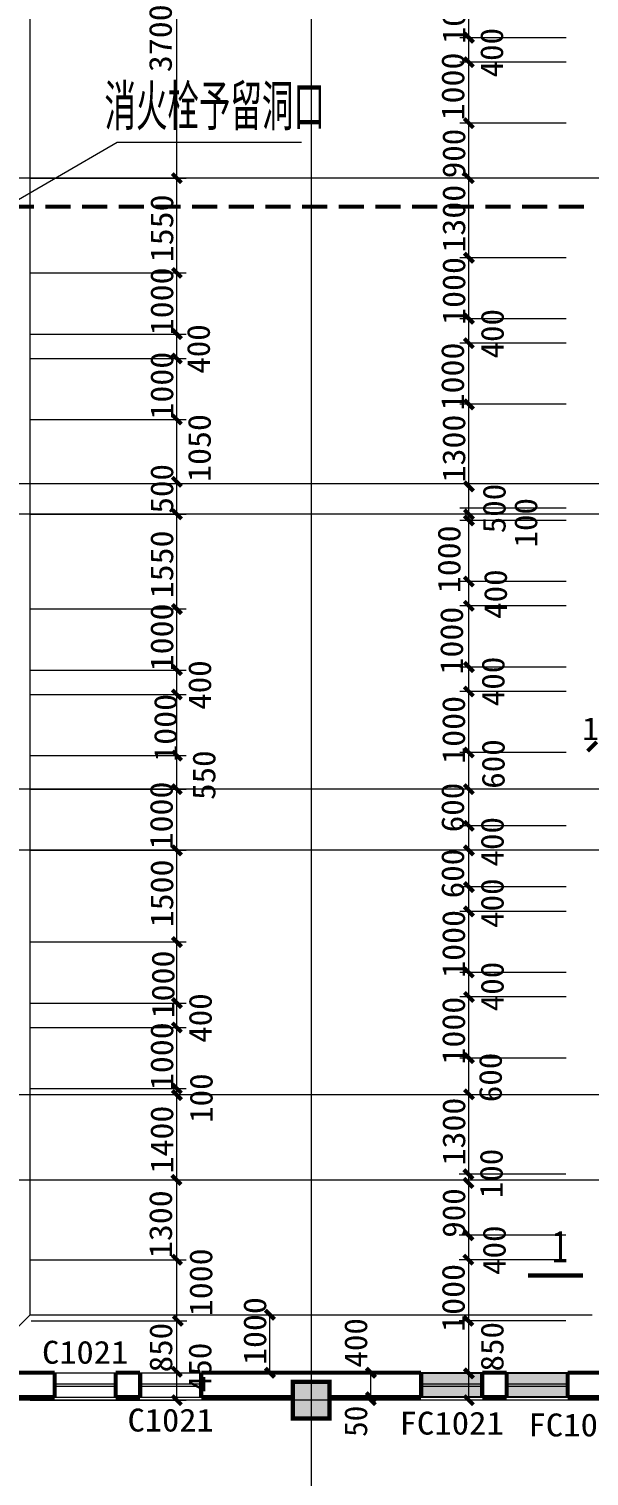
# Model space of a CAD drawing. Extents: x -307567 to 704339, y -10277 to 165507.
# Drawn here: x -245587 to -236418, y 105939 to 129624 of the extents above; entities that cross this region are included whole.
import ezdxf
from ezdxf.enums import TextEntityAlignment as Align

# ---------------------------------------------------------------- set-up
doc = ezdxf.new("R2010")
doc.units = 0
doc.header["$MEASUREMENT"] = 0
doc.layers.add('ziti', color=32, linetype='CONTINUOUS', lineweight=0)
doc.layers.add('我的', color=255, linetype='CONTINUOUS', lineweight=0)
doc.layers.add('中文', color=4, linetype='CONTINUOUS')
doc.styles.add('HZ', font='txt', dxfattribs={"width": 0.7, "height": 5, "bigfont": 'STF:宋体'})
doc.styles.get("Standard").update_dxf_attribs({"font": 'txt', "height": 3})

msp = doc.modelspace()

# ---------------------------------------------------------------- hatches: boundary and pattern name
at = {"layer": '中文'}
h = msp.add_hatch(color=0, dxfattribs=at)
h.paths.add_polyline_path([(-236767.24388, 107630.13577), (-237767.23735, 107630.13577), (-237767.23735, 107448.88057), (-236767.24388, 107448.88057)])
h.paths.add_polyline_path([(-236767.24388, 107448.88057), (-237767.23735, 107448.88057), (-237767.23735, 107411.38076), (-236767.24388, 107411.38076)])
h.paths.add_polyline_path([(-236767.24388, 107411.38076), (-237767.23735, 107411.38076), (-237767.23735, 107230.13471), (-236767.24388, 107230.13471)])
h.paths.add_polyline_path([(-238167.2384, 107630.13577), (-238385.45783, 107630.13577), (-238385.45783, 107448.88057), (-238167.2384, 107448.88057)])
h.paths.add_polyline_path([(-238167.2384, 107448.88057), (-238385.45783, 107448.88057), (-238385.45783, 107411.38076), (-238167.2384, 107411.38076)])
h.paths.add_polyline_path([(-238167.2384, 107411.38076), (-238385.45783, 107411.38076), (-238385.45783, 107230.13471), (-238167.2384, 107230.13471)])
h.paths.add_polyline_path([(-238385.45783, 107411.38076), (-239167.23188, 107411.38076), (-239167.23188, 107230.13471), (-238385.45783, 107230.13471)])
h.paths.add_polyline_path([(-238385.45783, 107448.88057), (-239167.23188, 107448.88057), (-239167.23188, 107411.38076), (-238385.45783, 107411.38076)])
h.paths.add_polyline_path([(-238385.45783, 107619.96431), (-238395.62929, 107630.13577), (-239167.23188, 107630.13577), (-239167.23188, 107448.88057), (-238385.45783, 107448.88057)])

# ---------------------------------------------------------------- linework, layer by layer
at = {"layer": '中文', "color": 0}
for points in [[(-239167.23188, 107630.13577), (-238167.2384, 107630.13577), (-238167.2384, 107230.13471), (-239167.23188, 107230.13471)], [(-237767.23735, 107630.13577), (-236767.24388, 107630.13577), (-236767.24388, 107230.13471), (-237767.23735, 107230.13471)]]:
    msp.add_lwpolyline(points, close=True, dxfattribs=at)
at = {"layer": '我的', "color": 0}
for p, q in [((-240967.22288, 148240.4918), (-240967.22288, 95170.08149)), ((-245567.19835, 124630.04771), (-245567.19835, 143379.95396)), ((-243165.25571, 125630.04577), (-243165.25571, 142429.96177)), ((-238385.45783, 129480.02041), (-238385.45783, 130480.01846)), ((-236792.19187, 129480.02041), (-238535.45708, 129480.02041)), ((-238385.45783, 129080.02852), (-238385.45783, 129480.02041)), ((-236792.19187, 129080.02852), (-238535.45708, 129080.02852)), ((-238385.45783, 128080.03046), (-238385.45783, 129080.02852)), ((-236792.19187, 128080.03046), (-238535.45708, 128080.03046)), ((-238385.45783, 127180.03496), (-238385.45783, 128080.03046)), ((-246776.53984, 126247.59334), (-244142.10477, 127768.58793)), ((-244142.10477, 127768.58793), (-241126.12101, 127768.58793)), ((-189560.05651, 127180.03496), (-263450.38835, 127180.02581)), ((-245567.19835, 108580.12796), (-245567.19835, 127180.03496)), ((-245567.19835, 127180.03496), (-243015.25646, 127180.03496)), ((-236792.19187, 127180.03496), (-238535.45708, 127180.03496)), ((-238385.45783, 125480.04652), (-238385.45783, 127180.03496)), ((-236792.19187, 125880.03841), (-238535.45708, 125880.03841)), ((-238385.45783, 124880.04952), (-238385.45783, 125880.03841)), ((-245567.19835, 125630.04577), (-243015.25646, 125630.04577)), ((-243165.25571, 124630.04771), (-243165.25571, 125630.04577)), ((-236792.19187, 124880.04952), (-238535.45708, 124880.04952)), ((-238385.45783, 124480.04846), (-238385.45783, 124880.04952)), ((-245567.19835, 124630.04771), (-243015.25646, 124630.04771)), ((-243165.25571, 124230.04666), (-243165.25571, 124630.04771)), ((-236792.19187, 124480.04846), (-238535.45708, 124480.04846)), ((-238385.45783, 122680.05746), (-238385.45783, 124480.04846)), ((-245567.19835, 124230.04666), (-243015.25646, 124230.04666)), ((-243165.25571, 123230.05777), (-243165.25571, 124230.04666)), ((-236792.19187, 123480.05041), (-238535.45708, 123480.05041)), ((-245567.19835, 123230.05777), (-243015.25646, 123230.05777)), ((-243165.25571, 121680.05941), (-243165.25571, 123230.05777)), ((-238385.45783, 117180.07276), (-238385.45783, 122680.05746)), ((-189560.05651, 122180.06302), (-263450.38835, 122180.05386)), ((-236792.19187, 121780.06196), (-238535.45708, 121780.06196)), ((-189560.05651, 121680.05941), (-263450.38835, 121680.05026)), ((-245567.19835, 121680.05941), (-243015.25646, 121680.05941)), ((-243165.25571, 120130.07021), (-243165.25571, 121680.05941)), ((-236792.19187, 121680.05941), (-238535.45708, 121680.05941)), ((-236792.19187, 121680.05941), (-238535.45708, 121680.05941)), ((-236792.19187, 121580.06602), (-238535.45708, 121580.06602)), ((-238385.45783, 121280.06752), (-238385.45783, 121680.05941)), ((-236792.19187, 120580.06796), (-238535.45708, 120580.06796)), ((-245567.19835, 120130.07021), (-243015.25646, 120130.07021)), ((-243165.25571, 119130.07216), (-243165.25571, 120130.07021)), ((-236792.19187, 120180.06691), (-238535.45708, 120180.06691)), ((-238385.45783, 118480.07846), (-238385.45783, 119480.07652)), ((-236792.19187, 119180.07802), (-238535.45708, 119180.07802)), ((-245567.19835, 119130.07216), (-243015.25646, 119130.07216)), ((-243165.25571, 118730.08027), (-243165.25571, 119130.07216)), ((-245567.19835, 118730.08027), (-243015.25646, 118730.08027)), ((-243165.25571, 116180.09302), (-243165.25571, 118730.08027)), ((-236792.19187, 118780.07696), (-238535.45708, 118780.07696)), ((-238385.45783, 116180.09302), (-238385.45783, 118880.07952)), ((-245567.19835, 117730.08221), (-243015.25646, 117730.08221)), ((-243165.25571, 117180.08191), (-243165.25571, 117730.08221)), ((-236792.19187, 117780.07891), (-238535.45708, 117780.07891)), ((-189560.05651, 117180.08191), (-263450.38835, 117180.07276)), ((-245567.19835, 117180.08191), (-243015.25646, 117180.08191)), ((-236792.19187, 117180.08191), (-238535.45708, 117180.08191)), ((-236792.19187, 116580.08491), (-238535.45708, 116580.08491)), ((-236792.19187, 116580.08491), (-238535.45708, 116580.08491)), ((-189560.05651, 116180.09302), (-263450.38835, 116180.08386)), ((-245567.19835, 116180.09302), (-243015.25646, 116180.09302)), ((-243165.25571, 114280.09946), (-243165.25571, 116180.09302)), ((-236792.19187, 116180.09302), (-238535.45708, 116180.09302)), ((-236792.19187, 116180.09302), (-238535.45708, 116180.09302)), ((-238385.45783, 115480.09346), (-238385.45783, 116180.09302)), ((-238385.45783, 115480.09346), (-238385.45783, 116180.09302)), ((-238385.45783, 112180.10081), (-238385.45783, 115880.09452)), ((-238385.45783, 112180.10081), (-238385.45783, 115880.09452)), ((-236792.19187, 115580.09602), (-238535.45708, 115580.09602)), ((-236792.19187, 115580.09602), (-238535.45708, 115580.09602)), ((-236792.19187, 115180.09496), (-238535.45708, 115180.09496)), ((-236792.19187, 115180.09496), (-238535.45708, 115180.09496)), ((-245567.19835, 114680.10052), (-243015.25646, 114680.10052)), ((-243165.25571, 113680.10246), (-243165.25571, 114680.10052)), ((-236792.19187, 114180.09691), (-238535.45708, 114180.09691)), ((-236792.19187, 114180.09691), (-238535.45708, 114180.09691)), ((-236792.19187, 113780.10502), (-238535.45708, 113780.10502)), ((-236792.19187, 113780.10502), (-238535.45708, 113780.10502)), ((-245567.19835, 113680.10246), (-243015.25646, 113680.10246)), ((-243165.25571, 113280.10141), (-243165.25571, 113680.10246)), ((-245567.19835, 113280.10141), (-243015.25646, 113280.10141)), ((-243165.25571, 110480.12152), (-243165.25571, 113280.10141)), ((-243165.25571, 112280.11252), (-243165.25571, 113280.10141)), ((-236792.19187, 112780.10696), (-238535.45708, 112780.10696)), ((-236792.19187, 112780.10696), (-238535.45708, 112780.10696)), ((-238385.45783, 107180.13802), (-238385.45783, 112680.10441)), ((-238385.45783, 107180.13802), (-238385.45783, 112680.10441)), ((-245567.19835, 112280.11252), (-243015.25646, 112280.11252)), ((-189560.05651, 112180.10996), (-263450.38835, 112180.10081)), ((-236800.75201, 110880.20496), (-238544.01722, 110880.20496)), ((-189560.05651, 110780.12002), (-263450.38835, 110780.11086)), ((-243165.25571, 110080.12046), (-243165.25571, 110480.12152)), ((-243165.25571, 109080.12241), (-243165.25571, 110080.12046)), ((-236800.75201, 109880.21607), (-238544.01722, 109880.21607)), ((-245567.19835, 109480.12346), (-243015.25646, 109480.12346)), ((-236800.75201, 109480.21502), (-238544.01722, 109480.21502)), ((-243165.25571, 107180.13802), (-243165.25571, 109080.12241)), ((-245567.19835, 108580.12796), (-246517.1997, 107630.13577)), ((-245567.19835, 108580.12796), (-236367.2474, 108580.12796)), ((-245551.92743, 108480.32683), (-242999.98554, 108480.32683)), ((-241792.86877, 108580.12796), (-241200.44772, 108580.12796)), ((-241642.86952, 107630.13577), (-241642.86952, 108580.12796)), ((-236800.75201, 108480.21696), (-238544.01722, 108480.21696)), ((-245167.20188, 107630.13577), (-244167.2084, 107630.13577)), ((-243767.20735, 107630.13577), (-242767.21388, 107630.13577)), ((-241792.86877, 107630.13577), (-241200.44772, 107630.13577)), ((-239840.2052, 107630.13577), (-240413.18054, 107630.13577)), ((-239990.20445, 107230.13471), (-239990.20445, 107630.13577)), ((-239167.23188, 107630.13577), (-238167.2384, 107630.13577)), ((-237767.23735, 107630.13577), (-236767.24388, 107630.13577)), ((-245167.20188, 107448.88057), (-244167.2084, 107448.88057)), ((-245167.20188, 107411.38076), (-244167.2084, 107411.38076)), ((-243767.20735, 107448.88057), (-242767.21388, 107448.88057)), ((-243767.20735, 107411.38076), (-242767.21388, 107411.38076)), ((-239167.23188, 107448.88057), (-238167.2384, 107448.88057)), ((-239167.23188, 107411.38076), (-238167.2384, 107411.38076)), ((-237767.23735, 107448.88057), (-236767.24388, 107448.88057)), ((-237767.23735, 107411.38076), (-236767.24388, 107411.38076)), ((-189560.05651, 107180.13802), (-263450.38835, 107180.12886)), ((-245567.19835, 107180.13802), (-243015.25646, 107180.13802)), ((-245167.20188, 107230.13471), (-244167.2084, 107230.13471)), ((-243767.20735, 107230.13471), (-242767.21388, 107230.13471)), ((-239840.2052, 107230.13471), (-240413.18054, 107230.13471)), ((-239840.2052, 107180.13802), (-240413.18054, 107180.13802)), ((-239990.20445, 107180.13802), (-239990.20445, 107230.13471)), ((-239167.23188, 107230.13471), (-238167.2384, 107230.13471)), ((-236792.19187, 107180.13802), (-238535.45708, 107180.13802)), ((-237767.23735, 107230.13471), (-236767.24388, 107230.13471))]:
    msp.add_line(p, q, dxfattribs=at)
at = {"layer": '我的', "color": 0, "const_width": 67.49966}
for points in [[(-238460.45746, 129555.02004), (-238310.45821, 129405.02079)], [(-238460.45746, 129155.02814), (-238310.45821, 129005.02889)], [(-238460.45746, 128155.03009), (-238310.45821, 128005.03084)], [(-243240.25533, 127255.03459), (-243090.25608, 127105.03534)], [(-238460.45746, 127255.03459), (-238310.45821, 127105.03534)], [(-245917.2027, 126715.0318), (-245503.20331, 126715.0318)], [(-245317.20113, 126715.0318), (-244903.20631, 126715.0318)], [(-244717.20413, 126715.0318), (-244303.20931, 126715.0318)], [(-244117.20713, 126715.0318), (-243703.21231, 126715.0318)], [(-243517.21013, 126715.0318), (-243103.21531, 126715.0318)], [(-242917.21313, 126715.0318), (-242503.21831, 126715.0318)], [(-242317.21613, 126715.0318), (-241903.22131, 126715.0318)], [(-241717.21913, 126715.0318), (-241303.22431, 126715.0318)], [(-241117.22213, 126715.0318), (-240703.22731, 126715.0318)], [(-240517.22513, 126715.0318), (-240103.23031, 126715.0318)], [(-239917.22813, 126715.0318), (-239503.23331, 126715.0318)], [(-239317.23113, 126715.0318), (-238903.23631, 126715.0318)], [(-238717.23413, 126715.0318), (-238303.23931, 126715.0318)], [(-238117.23713, 126715.0318), (-237703.24231, 126715.0318)], [(-237517.2447, 126715.0318), (-237103.24531, 126715.0318)], [(-236917.24313, 126715.0318), (-236503.24831, 126715.0318)], [(-238460.45746, 125955.03804), (-238310.45821, 125805.03879)], [(-243240.25533, 125705.04539), (-243090.25608, 125555.04614)], [(-238460.45746, 124955.04914), (-238310.45821, 124805.04989)], [(-243240.25533, 124705.04734), (-243090.25608, 124555.04809)], [(-238460.45746, 124555.04809), (-238310.45821, 124405.04884)], [(-243240.25533, 124305.04629), (-243090.25608, 124155.04704)], [(-238460.45746, 123555.05004), (-238310.45821, 123405.05079)], [(-243240.25533, 123305.05739), (-243090.25608, 123155.05814)], [(-243240.25533, 122285.05517), (-243090.25608, 122135.05592)], [(-238460.45746, 122212.06054), (-238310.45821, 122062.06129)], [(-243240.25533, 121755.05904), (-243090.25608, 121605.05979)], [(-238460.45746, 121755.05904), (-238310.45821, 121605.05979)], [(-238460.45746, 121755.05904), (-238310.45821, 121605.05979)], [(-238460.45746, 121655.06564), (-238310.45821, 121505.06639)], [(-238460.45746, 120655.06759), (-238310.45821, 120505.06834)], [(-243240.25533, 120205.06984), (-243090.25608, 120055.07059)], [(-238460.45746, 120255.06654), (-238310.45821, 120105.06729)], [(-243240.25533, 119205.07179), (-243090.25608, 119055.07254)], [(-238460.45746, 119255.07764), (-238310.45821, 119105.07839)], [(-243240.25533, 118805.07989), (-243090.25608, 118655.08064)], [(-238460.45746, 118855.07659), (-238310.45821, 118705.07734)], [(-236442.24703, 117804.03814), (-236292.24778, 117954.03739)], [(-243240.25533, 117805.08184), (-243090.25608, 117655.08259)], [(-238460.45746, 117855.07854), (-238310.45821, 117705.07929)], [(-243240.25533, 117255.08154), (-243090.25608, 117105.08229)], [(-238460.45746, 117255.08154), (-238310.45821, 117105.08229)], [(-238460.45746, 116655.08454), (-238310.45821, 116505.08529)], [(-238460.45746, 116655.08454), (-238310.45821, 116505.08529)], [(-243240.25533, 116255.09264), (-243090.25608, 116105.09339)], [(-238460.45746, 116255.09264), (-238310.45821, 116105.09339)], [(-238460.45746, 116255.09264), (-238310.45821, 116105.09339)], [(-238460.45746, 115655.09564), (-238310.45821, 115505.09639)], [(-238460.45746, 115655.09564), (-238310.45821, 115505.09639)], [(-238460.45746, 115255.09459), (-238310.45821, 115105.09534)], [(-238460.45746, 115255.09459), (-238310.45821, 115105.09534)], [(-243240.25533, 114755.10014), (-243090.25608, 114605.10089)], [(-238460.45746, 114255.09654), (-238310.45821, 114105.09729)], [(-238460.45746, 114255.09654), (-238310.45821, 114105.09729)], [(-243240.25533, 113755.10209), (-243090.25608, 113605.10284)], [(-238460.45746, 113855.10464), (-238310.45821, 113705.10539)], [(-238460.45746, 113855.10464), (-238310.45821, 113705.10539)], [(-243240.25533, 113355.10104), (-243090.25608, 113205.10179)], [(-238460.45746, 112855.10659), (-238310.45821, 112705.10734)], [(-238460.45746, 112855.10659), (-238310.45821, 112705.10734)], [(-243240.25533, 112355.11214), (-243090.25608, 112205.11289)], [(-243240.25533, 112249.11291), (-243090.25608, 112099.11366)], [(-238460.45746, 112262.10418), (-238310.45821, 112112.10493)], [(-238460.45746, 112262.10418), (-238310.45821, 112112.10493)], [(-243247.97319, 110860.67686), (-243097.97394, 110710.67761)], [(-238469.01759, 110955.20459), (-238319.01834, 110805.20534)], [(-238469.01759, 110812.20909), (-238319.01834, 110662.20984)], [(-238469.01759, 109955.21569), (-238319.01834, 109805.21644)], [(-243240.25533, 109555.12309), (-243090.25608, 109405.12384)], [(-238469.01759, 109555.21464), (-238319.01834, 109405.21539)], [(-236516.12514, 109222.37634), (-237416.12064, 109222.37634)], [(-243224.98441, 108555.32645), (-243074.98516, 108405.3272)], [(-241717.86915, 108655.12759), (-241567.8699, 108505.12834)], [(-238469.01759, 108555.21659), (-238319.01834, 108405.21734)], [(-246517.1997, 107630.13577), (-245167.20188, 107630.13577)], [(-245167.20188, 107230.13471), (-245167.20188, 107630.13577)], [(-244167.2084, 107630.13577), (-243767.20735, 107630.13577)], [(-244167.2084, 107230.13471), (-244167.2084, 107630.13577)], [(-243767.20735, 107230.13471), (-243767.20735, 107630.13577)], [(-243240.25533, 107718.10835), (-243090.25608, 107568.1091)], [(-240967.22288, 107630.13577), (-242767.21388, 107630.13577)], [(-242767.21388, 107230.13471), (-242767.21388, 107630.13577)], [(-241717.86915, 107705.13539), (-241567.8699, 107555.13614)], [(-240967.22288, 107630.13577), (-239167.23188, 107630.13577)], [(-240065.20407, 107705.13539), (-239915.20482, 107555.13614)], [(-239167.23188, 107230.13471), (-239167.23188, 107630.13577)], [(-238460.45746, 107694.96393), (-238310.45821, 107544.96468)], [(-238167.2384, 107630.13577), (-237767.23735, 107630.13577)], [(-238167.2384, 107230.13471), (-238167.2384, 107630.13577)], [(-237767.23735, 107230.13471), (-237767.23735, 107630.13577)], [(-235417.25063, 107630.13577), (-236767.24388, 107630.13577)], [(-236767.24388, 107230.13471), (-236767.24388, 107630.13577)], [(-241267.22138, 107480.13652), (-241267.22138, 106880.13952), (-240667.22438, 106880.13952), (-240667.22438, 107480.13652), (-241267.22138, 107480.13652), (-241267.22138, 106880.13952)], [(-240065.20407, 107305.13434), (-239915.20482, 107155.13509)], [(-246617.1931, 107230.13471), (-245167.20188, 107230.13471)], [(-244167.2084, 107230.13471), (-243767.20735, 107230.13471)], [(-243240.25533, 107255.13764), (-243090.25608, 107105.13839)], [(-241267.22138, 107230.13471), (-242767.21388, 107230.13471)], [(-240667.22438, 107230.13471), (-239167.23188, 107230.13471)], [(-240065.20407, 107255.13764), (-239915.20482, 107105.13839)], [(-238460.45746, 107255.13764), (-238310.45821, 107105.13839)], [(-238167.2384, 107230.13471), (-237767.23735, 107230.13471)], [(-235317.25265, 107230.13471), (-236767.24388, 107230.13471)]]:
    msp.add_lwpolyline(points, dxfattribs=at)
at = {"layer": '我的', "color": 0}
msp.add_solid([(-241267.22138, 107480.13652), (-240667.22438, 107480.13652), (-241267.22138, 106880.13952), (-240667.22438, 106880.13952)], dxfattribs=at)

# ---------------------------------------------------------------- texts
at = {"layer": 'ziti', "style": 'HZ', "width": 0.483398}
msp.add_text('消火栓予留洞口', height=749.99625, dxfattribs=at).set_placement((-244351.02706, 127966.14859), (-240741.67011, 127966.14859), align=Align.FIT)
msp.add_text('消火栓予留洞口', height=749.99625, dxfattribs=at).set_placement((-244351.02706, 127966.14859), (-240741.67011, 127966.14859), align=Align.FIT)
at = {"layer": '中文', "color": 0, "lineweight": 0, "style": 'HZ', "width": 0.483398}
msp.add_text('消火栓予留洞口', height=750, dxfattribs=at).set_placement((-244351.20464, 127966.08329), (-240741.82964, 127966.08329), align=Align.FIT)
msp.add_text('消火栓予留洞口', height=750, dxfattribs=at).set_placement((-244351.20464, 127966.08329), (-240741.82964, 127966.08329), align=Align.FIT)
at = {"layer": '我的', "color": 0}
for s, width, p, p2 in [('1000', 1.044701, (-238445.45662, 129380.02702), (-238445.45662, 130490.01597)), ('3700', 0.887996, (-243248.10136, 128916.23234), (-243248.10136, 130026.2213)), ('400', 0.925718, (-237825.46002, 128830.02671), (-237825.46002, 129640.02633)), ('1000', 1.044709, (-238460.89233, 128126.63057), (-238460.89233, 129236.62869)), ('900', 0.925718, (-238445.45662, 127180.03496), (-238445.45662, 127990.03458)), ('1300', 0.98667, (-238445.45662, 125963.03971), (-238445.45662, 127073.03782)), ('1550', 0.93474, (-243225.25449, 125805.03879), (-243225.25449, 126915.0369)), ('1000', 1.044709, (-238445.45662, 124780.04696), (-238445.45662, 125890.04508)), ('1000', 1.044709, (-243225.25449, 124610.04354), (-243225.25449, 125720.04165)), ('400', 0.925718, (-237815.45793, 124230.04666), (-237815.45793, 125040.04627)), ('400', 0.925708, (-242625.25749, 123980.05402), (-242625.25749, 124790.04447)), ('1000', 1.044701, (-238465.45621, 123380.05702), (-238465.45621, 124490.04597)), ('1000', 1.044701, (-243225.25449, 123230.05777), (-243225.25449, 124340.04672)), ('1050', 0.98667, (-242610.38025, 122210.05554), (-242610.38025, 123320.05365)), ('1300', 0.98667, (-238445.45662, 122201.05595), (-238445.45662, 123311.05407)), ('500', 0.925718, (-243225.25449, 121692.06192), (-243225.25449, 122502.06153)), ('500', 0.925708, (-237784.41713, 121369.06548), (-237784.41713, 122179.05594)), ('100', 1.080005, (-237266.99571, 121136.21142), (-237266.99571, 121946.21104)), ('1550', 0.934732, (-243225.25449, 120305.07239), (-243225.25449, 121415.06135)), ('1000', 1.044709, (-238523.05175, 120388.48567), (-238523.05175, 121498.48378)), ('400', 0.925718, (-237762.98932, 119968.21494), (-237762.98932, 120778.21456)), ('1000', 1.044701, (-243225.25449, 119110.07715), (-243225.25449, 120220.0661)), ('1000', 1.044709, (-238481.42293, 119057.36134), (-238481.42293, 120167.35946)), ('400', 0.925718, (-242605.26248, 118480.07846), (-242605.26248, 119290.07808)), ('400', 0.925708, (-237802.98851, 118539.23039), (-237802.98851, 119349.22085)), ('1000', 1.044709, (-243165.25571, 117630.07966), (-243165.25571, 118740.07777)), ('1000', 1.044709, (-238449.10955, 117596.84619), (-238449.10955, 118706.8443)), ('600', 0.925718, (-237800.71802, 117187.81808), (-237800.71802, 117997.81769)), ('550', 0.863994, (-242535.26161, 117005.08889), (-242535.26161, 117815.07935)), ('1000', 1.044709, (-243233.23785, 116195.08928), (-243233.23785, 117305.08739)), ('600', 0.925718, (-238464.09666, 116475.96251), (-238464.09666, 117285.96212)), ('400', 0.925718, (-237816.86784, 115915.37876), (-237816.86784, 116725.37838)), ('600', 0.925718, (-238464.09666, 115394.96816), (-238464.09666, 116204.96777)), ('1500', 0.98667, (-243225.25449, 114920.09565), (-243225.25449, 116030.09377)), ('400', 0.925718, (-237816.86784, 114910.38196), (-237816.86784, 115720.38157)), ('1000', 1.044709, (-238449.10955, 114093.86382), (-238449.10955, 115203.86194)), ('1000', 1.044709, (-243205.25948, 113430.10066), (-243205.25948, 114540.09877)), ('400', 0.925718, (-237816.86784, 113546.39036), (-237816.86784, 114356.38998)), ('400', 0.925708, (-242595.26039, 113030.10877), (-242595.26039, 113840.09922)), ('1000', 1.044709, (-238449.10955, 112673.8697), (-238449.10955, 113783.86781)), ('1000', 1.044709, (-243225.25449, 112255.10959), (-243225.25449, 113365.1077)), ('600', 0.925708, (-237846.47585, 112057.97923), (-237846.47585, 112867.96968)), ('100', 1.079993, (-242581.0469, 111718.99777), (-242581.0469, 112528.98822)), ('1300', 0.98667, (-238445.45662, 111022.11099), (-238445.45662, 112132.10911)), ('1400', 0.986662, (-243225.25449, 110891.118), (-243225.25449, 112001.10695)), ('100', 1.080005, (-237832.45461, 110486.11819), (-237832.45461, 111296.1178)), ('900', 0.925718, (-238445.45662, 109839.11825), (-238445.45662, 110649.11786)), ('1300', 0.986662, (-243245.25867, 109506.12431), (-243245.25867, 110616.11327)), ('400', 0.925718, (-237784.01888, 109230.21321), (-237784.01888, 110040.21283)), ('1000', 1.044709, (-242586.29742, 108555.07011), (-242586.29742, 109665.06822)), ('1000', 1.044701, (-238454.01675, 108300.22519), (-238454.01675, 109410.21415)), ('1000', 1.044709, (-241702.86831, 107757.12793), (-241702.86831, 108867.12604)), ('400', 0.925708, (-240050.20323, 107714.13498), (-240050.20323, 108524.12544)), ('850', 0.863994, (-243240.97402, 107636.36132), (-243240.97402, 108446.35178)), ('850', 0.864004, (-237818.96439, 107649.91106), (-237818.96439, 108459.91067)), ('450', 0.863994, (-242600.52922, 107311.79934), (-242600.52922, 108121.7898)), ('50', 0.906657, (-240050.20323, 106580.14102), (-240050.20323, 107090.13297))]:
    msp.add_text(s, height=374.998125, rotation=90, dxfattribs=dict(at, width=width)).set_placement(p, p2, align=Align.FIT)
for s, height, width, p, p2 in [('1000', 374.998125, 1.044705, (-236532.24749, 117984.03907), (-235422.25396, 117984.03907)), ('1', 524.99738, 1.5, (-237026.37344, 109434.85086), (-236763.87475, 109434.85086)), ('C1021', 374.998125, 0.980869, (-245372.20116, 107777.62648), (-243962.20912, 107777.62648)), ('C1021', 374.998125, 0.980872, (-243972.21121, 106667.63753), (-242562.2146, 106667.63753)), ('FC1021', 374.998125, 0.943448, (-239522.23041, 106617.64083), (-237812.23987, 106617.64083)), ('FC1021', 374.998125, 0.94345, (-237412.2434, 106587.87718), (-235702.24829, 106587.87718))]:
    msp.add_text(s, height=height, dxfattribs=dict(at, width=width)).set_placement(p, p2, align=Align.FIT)

doc.saveas('drawing.dxf')
